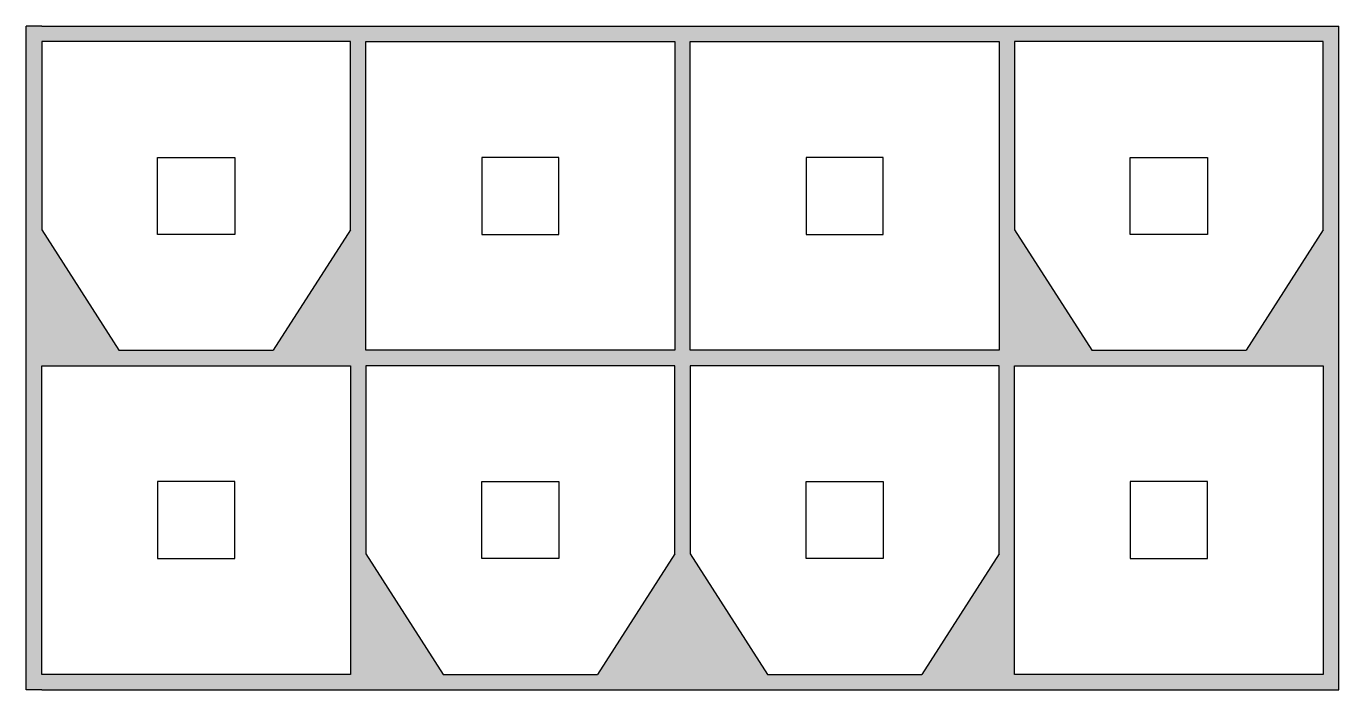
# Model space of a CAD drawing. Header units: millimetres. Extents: x 1.8 to 18.8, y 1.6 to 10.2.
import ezdxf

# ---------------------------------------------------------------- set-up
doc = ezdxf.new("R2010")
doc.units = ezdxf.units.MM
doc.layers.add('Carcasa', color=42, linetype='Continuous')
doc.layers.add('Pini', color=10, linetype='Continuous')

# ---------------------------------------------------------------- blocks, each defined once
blk = doc.blocks.new('Pin patrat')
at = {"layer": 'Pini'}
for p, q in [((0, 2), (0, 4)), ((0, 4), (4, 4)), ((4, 4), (4, 0)), ((2.5, 2.5), (1.5, 2.5)), ((1.5, 2.5), (1.5, 1.5)), ((2.5, 2), (2.5, 2.5)), ((0, 0), (0, 2)), ((2.5, 1.5), (2.5, 2)), ((1.5, 1.5), (2.5, 1.5)), ((4, 0), (0, 0))]:
    blk.add_line(p, q, dxfattribs=at)
blk = doc.blocks.new('Pin hexagonal')
at = {"layer": 'Pini'}
for p, q in [((13, 8.438), (14, 10)), ((14, 10), (16, 10)), ((17, 8.438), (16, 10)), ((15.5, 8.5), (14.5, 8.5)), ((14.5, 8.5), (14.5, 7.5)), ((15.5, 8), (15.5, 8.5)), ((13, 8), (13, 8.438)), ((17, 8.438), (17, 6)), ((13, 6), (13, 8)), ((15.5, 7.5), (15.5, 8)), ((14.5, 7.5), (15.5, 7.5)), ((17, 6), (13, 6))]:
    blk.add_line(p, q, dxfattribs=at)
blk = doc.blocks.new('Pin Hexagonal rotit')
at = {"layer": 'Pini', "xscale": -1, "rotation": 180}
blk.add_blockref('Pin hexagonal', (0, 16), dxfattribs=at)

msp = doc.modelspace()

# ---------------------------------------------------------------- hatches: boundary and pattern name
at = {"layer": 'Carcasa'}
h = msp.add_hatch(color=256, dxfattribs=at)
h.dxf.hatch_style = 1
h.paths.add_polyline_path([(18.8, 10.2), (2, 10.2), (1.8, 10.2), (1.8, 1.6), (2, 1.6), (18.6, 1.6), (18.8, 1.6)])
h.paths.add_polyline_path([(10.4, 3.362), (10.4, 3.8), (10.4, 5.8), (14.4, 5.8), (14.4, 3.362), (13.4, 1.8), (11.4, 1.8)], flags=16)
h.paths.add_polyline_path([(9.2, 1.8), (7.2, 1.8), (6.2, 3.362), (6.2, 3.8), (6.2, 5.8), (10.2, 5.8), (10.2, 3.362)], flags=16)
h.paths.add_polyline_path([(11.9, 3.3), (11.9, 4.3), (12.9, 4.3), (12.9, 3.8), (12.9, 3.3)], flags=0)
h.paths.add_polyline_path([(8.7, 3.3), (7.7, 3.3), (7.7, 4.3), (8.7, 4.3), (8.7, 3.8)], flags=0)
h.paths.add_polyline_path([(10.4, 6), (10.4, 8), (10.4, 10), (14.4, 10), (14.4, 6)], flags=16)
h.paths.add_polyline_path([(10.2, 6), (6.2, 6), (6.2, 8), (6.2, 10), (10.2, 10)], flags=16)
h.paths.add_polyline_path([(14.6, 3.8), (14.6, 5.8), (18.6, 5.8), (18.6, 1.8), (14.6, 1.8)], flags=16)
h.paths.add_polyline_path([(6, 1.8), (2, 1.8), (2, 3.8), (2, 5.8), (6, 5.8)], flags=16)
h.paths.add_polyline_path([(11.9, 7.5), (11.9, 8.5), (12.9, 8.5), (12.9, 8), (12.9, 7.5)], flags=0)
h.paths.add_polyline_path([(8.7, 7.5), (7.7, 7.5), (7.7, 8.5), (8.7, 8.5), (8.7, 8)], flags=0)
h.paths.add_polyline_path([(16.1, 3.3), (16.1, 4.3), (17.1, 4.3), (17.1, 3.8), (17.1, 3.3)], flags=0)
h.paths.add_polyline_path([(4.5, 3.3), (3.5, 3.3), (3.5, 4.3), (4.5, 4.3), (4.5, 3.8)], flags=0)
h.paths.add_polyline_path([(15.6, 6), (14.6, 7.562), (14.6, 8), (14.6, 10), (18.6, 10), (18.6, 7.562), (17.6, 6)], flags=16)
h.paths.add_polyline_path([(5, 6), (3, 6), (2, 7.562), (2, 8), (2, 10), (6, 10), (6, 7.562)], flags=16)
h.paths.add_polyline_path([(16.1, 7.5), (16.1, 8.5), (17.1, 8.5), (17.1, 8), (17.1, 7.5)], flags=0)
h.paths.add_polyline_path([(4.5, 7.5), (3.5, 7.5), (3.5, 8.5), (4.5, 8.5), (4.5, 8)], flags=0)

# ---------------------------------------------------------------- linework, layer by layer
for p, q in [((1.8, 1.6), (1.8, 10.2)), ((2, 10.2), (1.8, 10.2)), ((2, 10.2), (18.8, 10.2)), ((18.8, 1.6), (18.8, 10.2)), ((2, 1.6), (1.8, 1.6)), ((2, 1.6), (18.6, 1.6)), ((18.6, 1.6), (18.8, 1.6))]:
    msp.add_line(p, q, dxfattribs=at)

# ---------------------------------------------------------------- block references
at = {"layer": 'Pini'}
for name, p in [('Pin Hexagonal rotit', (-11, 0)), ('Pin patrat', (6.2, 6)), ('Pin patrat', (10.4, 6)), ('Pin Hexagonal rotit', (1.6, 0)), ('Pin patrat', (2, 1.8)), ('Pin Hexagonal rotit', (-6.8, -4.2)), ('Pin Hexagonal rotit', (-2.6, -4.2)), ('Pin patrat', (14.6, 1.8))]:
    msp.add_blockref(name, p, dxfattribs=at)

doc.saveas('drawing.dxf')
